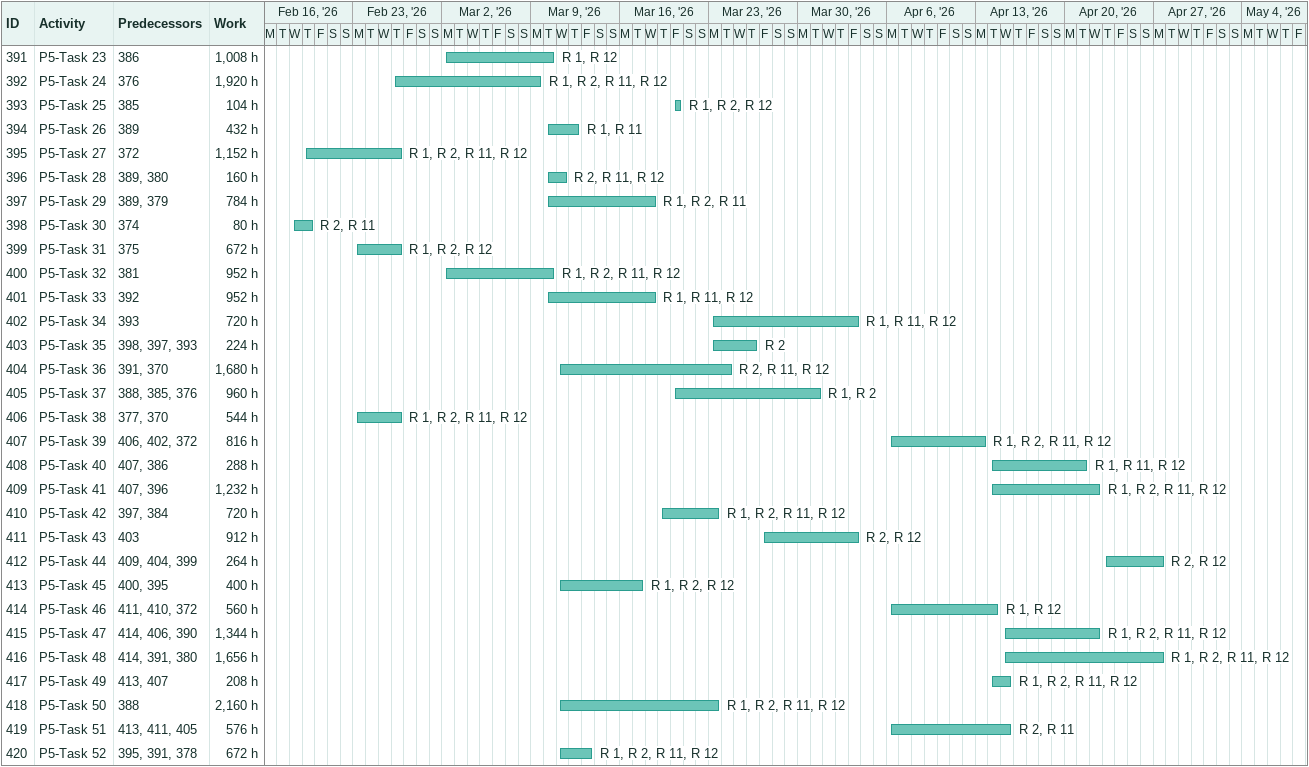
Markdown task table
| ID | Task | Start | Finish | Predecessors | Resources | Work (h) |
|---|---|---|---|---|---|---|
| 391 | P5-Task 23 | 2026-03-02 | 2026-03-10 | 386 | R 1, R 12 | 1008 |
| 392 | P5-Task 24 | 2026-02-26 | 2026-03-09 | 376 | R 1, R 2, R 11, R 12 | 1920 |
| 393 | P5-Task 25 | 2026-03-20 | 2026-03-20 | 385 | R 1, R 2, R 12 | 104 |
| 394 | P5-Task 26 | 2026-03-10 | 2026-03-12 | 389 | R 1, R 11 | 432 |
| 395 | P5-Task 27 | 2026-02-19 | 2026-02-26 | 372 | R 1, R 2, R 11, R 12 | 1152 |
| 396 | P5-Task 28 | 2026-03-10 | 2026-03-11 | 389, 380 | R 2, R 11, R 12 | 160 |
| 397 | P5-Task 29 | 2026-03-10 | 2026-03-18 | 389, 379 | R 1, R 2, R 11 | 784 |
| 398 | P5-Task 30 | 2026-02-18 | 2026-02-19 | 374 | R 2, R 11 | 80 |
| 399 | P5-Task 31 | 2026-02-23 | 2026-02-26 | 375 | R 1, R 2, R 12 | 672 |
| 400 | P5-Task 32 | 2026-03-02 | 2026-03-10 | 381 | R 1, R 2, R 11, R 12 | 952 |
| 401 | P5-Task 33 | 2026-03-10 | 2026-03-18 | 392 | R 1, R 11, R 12 | 952 |
| 402 | P5-Task 34 | 2026-03-23 | 2026-04-03 | 393 | R 1, R 11, R 12 | 720 |
| 403 | P5-Task 35 | 2026-03-23 | 2026-03-26 | 398, 397, 393 | R 2 | 224 |
| 404 | P5-Task 36 | 2026-03-11 | 2026-03-24 | 391, 370 | R 2, R 11, R 12 | 1680 |
| 405 | P5-Task 37 | 2026-03-20 | 2026-03-31 | 388, 385, 376 | R 1, R 2 | 960 |
| 406 | P5-Task 38 | 2026-02-23 | 2026-02-26 | 377, 370 | R 1, R 2, R 11, R 12 | 544 |
| 407 | P5-Task 39 | 2026-04-06 | 2026-04-13 | 406, 402, 372 | R 1, R 2, R 11, R 12 | 816 |
| 408 | P5-Task 40 | 2026-04-14 | 2026-04-21 | 407, 386 | R 1, R 11, R 12 | 288 |
| 409 | P5-Task 41 | 2026-04-14 | 2026-04-22 | 407, 396 | R 1, R 2, R 11, R 12 | 1232 |
| 410 | P5-Task 42 | 2026-03-19 | 2026-03-23 | 397, 384 | R 1, R 2, R 11, R 12 | 720 |
| 411 | P5-Task 43 | 2026-03-27 | 2026-04-03 | 403 | R 2, R 12 | 912 |
| 412 | P5-Task 44 | 2026-04-23 | 2026-04-27 | 409, 404, 399 | R 2, R 12 | 264 |
| 413 | P5-Task 45 | 2026-03-11 | 2026-03-17 | 400, 395 | R 1, R 2, R 12 | 400 |
| 414 | P5-Task 46 | 2026-04-06 | 2026-04-14 | 411, 410, 372 | R 1, R 12 | 560 |
| 415 | P5-Task 47 | 2026-04-15 | 2026-04-22 | 414, 406, 390 | R 1, R 2, R 11, R 12 | 1344 |
| 416 | P5-Task 48 | 2026-04-15 | 2026-04-27 | 414, 391, 380 | R 1, R 2, R 11, R 12 | 1656 |
| 417 | P5-Task 49 | 2026-04-14 | 2026-04-15 | 413, 407 | R 1, R 2, R 11, R 12 | 208 |
| 418 | P5-Task 50 | 2026-03-11 | 2026-03-23 | 388 | R 1, R 2, R 11, R 12 | 2160 |
| 419 | P5-Task 51 | 2026-04-06 | 2026-04-15 | 413, 411, 405 | R 2, R 11 | 576 |
| 420 | P5-Task 52 | 2026-03-11 | 2026-03-13 | 395, 391, 378 | R 1, R 2, R 11, R 12 | 672 |
